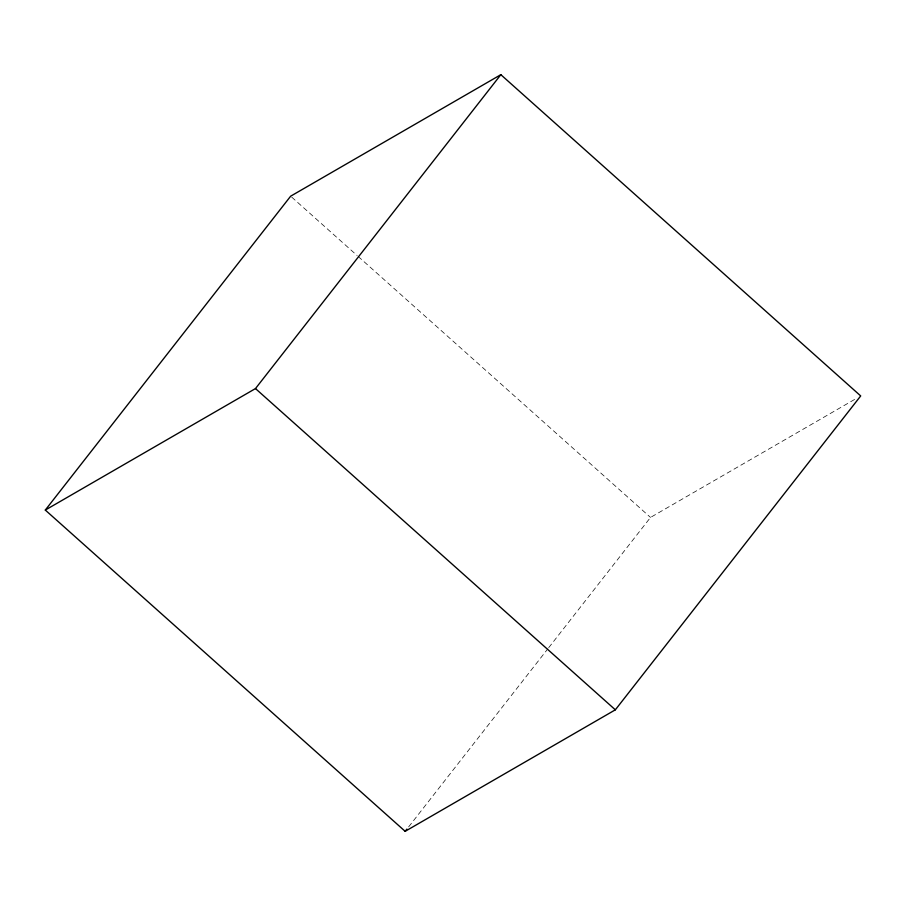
<?xml version="1.0" encoding="UTF-8"?>
<svg xmlns="http://www.w3.org/2000/svg" width="906" height="906" viewBox="0 0 906 906"><rect width="100%" height="100%" fill="white"/><g stroke="black" fill="none" stroke-linecap="round" stroke-linejoin="round"><path stroke-width="0.68" stroke-dasharray="4.53 3.4" d="M408.651 826.872L547.858 648.775M548.719 647.665L650.519 517.428L857.031 398.051M291.709 197.123L357.134 255.526M358.187 256.477L650.519 517.428"/><path stroke-width="1.36" d="M45.3 510.067L290.656 196.183L500.837 74.677L860.7 395.933L615.344 709.817L405.163 831.323L45.3 510.067L255.481 388.572L500.837 74.677M405.163 831.323L406.907 829.092M255.481 388.572L615.344 709.817"/></g></svg>
